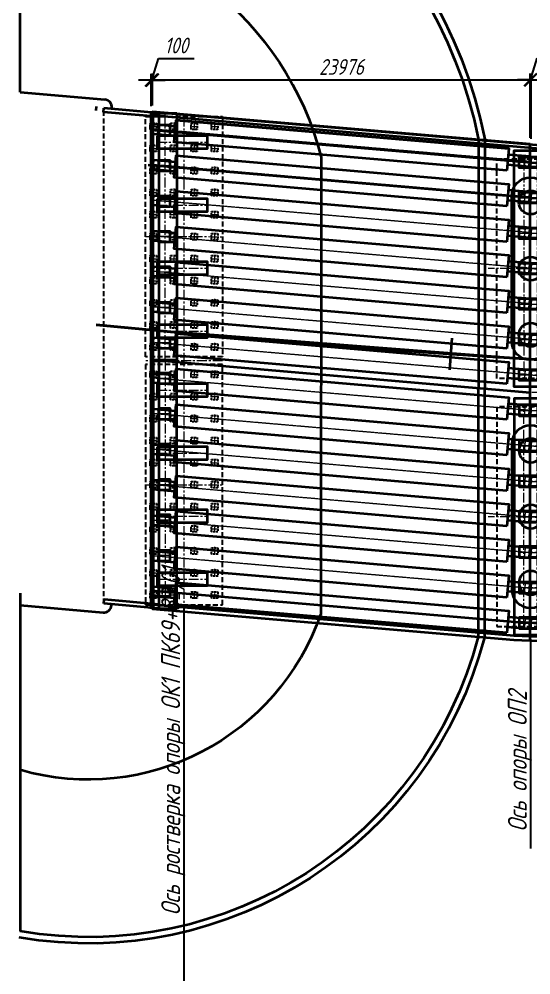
# Model space of a CAD drawing. Header units: millimetres. Extents: x 263685 to 14136308, y -2404013 to 2433772.
# Drawn here: x 6359736 to 6392230, y -387039 to -326356 of the extents above; entities that cross this region are included whole.
import ezdxf
from ezdxf import colors
from ezdxf.entities.mleader import LeaderData, LeaderLine
from ezdxf.math import Vec2, Vec3

# ---------------------------------------------------------------- set-up
doc = ezdxf.new("R2010")
doc.units = ezdxf.units.MM
doc.linetypes.add('невидимая', pattern=[9.525, 6.35, -3.175])
doc.linetypes.add('осевая', pattern=[2, 1.25, -0.25, 0.25, -0.25])
for name, color, linetype, lineweight in [('1-Бетон', 106, 'Continuous', 35), ('ИС_Выноски', 3, 'Continuous', 18), ('ИС_Ось', 3, 'осевая', 18)]:
    doc.layers.add(name, color=color, linetype=linetype, lineweight=lineweight)
for name, color, linetype in [('EI_DIMS_DETAIL', 7, 'Continuous'), ('ИС_Невидимая', 4, 'невидимая'), ('Основное направление 30.05.Ось трассы', 7, 'Continuous')]:
    doc.layers.add(name, color=color, linetype=linetype)
doc.styles.add('0', font='isocpeur.ttf', dxfattribs={"width": 0.8, "oblique": 15})
doc.styles.add('ISOCPEUR', font='isocpeur.ttf', dxfattribs={"width": 0.8, "oblique": 15, "height": 2.5})
doc.dimstyles.new('М400нов', dxfattribs={"dimscale": 400, "dimtxt": 2.5, "dimasz": 2, "dimexe": 1, "dimexo": 1, "dimgap": 0.8, "dimtad": 1, "dimdec": 0, "dimzin": 0, "dimdsep": 46, "dimtxsty": '0', "dimblk": 'OBLIQUE', "dimcen": 0.09, "dimdle": 1, "dimclrd": 256, "dimclre": 256, "dimclrt": 256, "dimadec": 4, "dimazin": 0, "dimtfac": 1, "dimtdec": 0, "dimtmove": 1, "dimatfit": 2, "dimfxl": 1, "dimtolj": 1, "dimtzin": 0, "dimlwd": -1, "dimarcsym": 0})

# ---------------------------------------------------------------- blocks, each defined once
blk = doc.blocks.new('_None')
blk = doc.blocks.new('б33 план')
at = {"layer": '1-Бетон'}
blk.add_lwpolyline([(1400, 700), (31600, 700), (31600, -700), (1400, -700)], close=True, dxfattribs=at)
for points in [[(1400, 310), (0, 310), (0, -310), (1400, -310)], [(31600, 310), (33000, 310), (33000, -310), (31600, -310)]]:
    blk.add_lwpolyline(points, dxfattribs=at)
at = {"layer": 'ИС_Ось', "color": 3, "ltscale": 20}
for points in [[(0, 0), (33000, 0)], [(400, 310), (400, -310)], [(32600, 310), (32600, -310)]]:
    blk.add_lwpolyline(points, dxfattribs=at)
blk = doc.blocks.new('*U481')
at = {"rotation": 182.4098864728825}
blk.add_blockref('б33 план', (16485, 694), dxfattribs=at)
blk = doc.blocks.new('*U482')
at = {"layer": '1-Бетон', "color": 0, "linetype": 'ByBlock', "lineweight": -2, "transparency": 16777216}
for p in [(0, 0), (0, -2252), (0, -4504), (0, -6756), (0, -9008), (0, -11260), (0, -13512), (0, -15764), (0, -18016), (0, -20268), (0, -22520), (0, -24772), (0, -27024), (0, -29276)]:
    blk.add_blockref('*U481', p, dxfattribs=at)
blk = doc.blocks.new('*U381')
at = {"layer": 'ИС_Ось', "ltscale": 500}
blk.add_lwpolyline([(0, 500), (0, -1000)], dxfattribs=at)
blk = doc.blocks.new('*U382')
at = {"color": 0, "linetype": 'ByBlock', "lineweight": -2, "transparency": 16777216}
for p in [(0, 0), (4200, 0), (8400, 0)]:
    blk.add_blockref('*U381', p, dxfattribs=at)
blk = doc.blocks.new('*U378')
at = {"layer": '1-Бетон'}
blk.add_circle((0, 0), 750, dxfattribs=at)
blk = doc.blocks.new('*U379')
at = {"layer": '1-Бетон', "color": 0, "linetype": 'ByBlock', "lineweight": -2, "transparency": 16777216}
for p in [(0, 0), (4200, 0), (8400, 0)]:
    blk.add_blockref('*U378', p, dxfattribs=at)
blk = doc.blocks.new('*U380')
at = {"layer": '1-Бетон', "color": 5}
blk.add_lwpolyline([(350, 725), (350, -725), (-350, -725), (-350, 725), (350, 725)], dxfattribs=at)
blk = doc.blocks.new('*U388')
at = {"color": 0, "linetype": 'ByBlock', "lineweight": -2, "transparency": 16777216}
for p in [(0, 0), (2250, 0), (4500, 0), (6750, 0), (9000, 0), (11250, 0), (13500, 0)]:
    blk.add_blockref('*U380', p, dxfattribs=at)
blk = doc.blocks.new('*U389')
at = {"layer": 'ИС_Ось', "ltscale": 500}
blk.add_line((0, -725), (0, 725), dxfattribs=at)
blk = doc.blocks.new('*U390')
at = {"layer": '1-Бетон', "color": 0, "linetype": 'ByBlock', "lineweight": -2, "transparency": 16777216}
for p in [(0, 0), (2250, 0), (4500, 0), (6750, 0), (9000, 0), (11250, 0), (13500, 0)]:
    blk.add_blockref('*U389', p, dxfattribs=at)
blk = doc.blocks.new('*U391')
at = {"layer": 'ИС_Ось', "ltscale": 500}
blk.add_lwpolyline([(0, 500), (0, -1000)], dxfattribs=at)
blk = doc.blocks.new('*U392')
at = {"color": 0, "linetype": 'ByBlock', "lineweight": -2, "transparency": 16777216}
for p in [(0, 0), (4200, 0), (8400, 0)]:
    blk.add_blockref('*U391', p, dxfattribs=at)
blk = doc.blocks.new('*U385')
at = {"layer": '1-Бетон'}
blk.add_circle((0, 0), 750, dxfattribs=at)
blk = doc.blocks.new('*U386')
at = {"layer": '1-Бетон', "color": 0, "linetype": 'ByBlock', "lineweight": -2, "transparency": 16777216}
for p in [(0, 0), (4200, 0), (8400, 0)]:
    blk.add_blockref('*U385', p, dxfattribs=at)
blk = doc.blocks.new('*U387')
at = {"layer": '1-Бетон', "color": 5}
blk.add_lwpolyline([(350, 725), (350, -725), (-350, -725), (-350, 725), (350, 725)], dxfattribs=at)
blk = doc.blocks.new('*U377')
at = {"color": 0, "linetype": 'ByBlock', "lineweight": -2, "transparency": 16777216}
for p in [(0, 0), (2250, 0), (4500, 0), (6750, 0), (9000, 0), (11250, 0), (13500, 0)]:
    blk.add_blockref('*U387', p, dxfattribs=at)
blk = doc.blocks.new('*U383')
at = {"layer": 'ИС_Ось', "ltscale": 500}
blk.add_line((0, -725), (0, 725), dxfattribs=at)
blk = doc.blocks.new('*U384')
at = {"layer": '1-Бетон', "color": 0, "linetype": 'ByBlock', "lineweight": -2, "transparency": 16777216}
for p in [(0, 0), (2250, 0), (4500, 0), (6750, 0), (9000, 0), (11250, 0), (13500, 0)]:
    blk.add_blockref('*U383', p, dxfattribs=at)
blk = doc.blocks.new('*U376')
at = {"layer": '1-Бетон', "color": 3}
for points in [[(-15375, 1050), (-375, 1050), (-375, -1050), (-15375, -1050)], [(15375, 1050), (375, 1050), (375, -1050), (15375, -1050)]]:
    blk.add_lwpolyline(points, close=True, dxfattribs=at)
at = {"layer": '1-Бетон', "elevation": -5778}
for points in [[(-12474, 1200), (-3274, 1200, -0.995848), (-3274, -1200), (-12474, -1200, -0.995848)], [(12474, 1200), (3274, 1200, 0.995848), (3274, -1200), (12474, -1200, 0.995848)]]:
    blk.add_lwpolyline(points, format="xyb", close=True, dxfattribs=at)
at = {"layer": 'ИС_Невидимая', "ltscale": 50}
for points in [[(-14849, 2150), (-899, 2150), (-899, -2150), (-14849, -2150), (-14849, 2150)], [(14849, 2150), (899, 2150), (899, -2150), (14849, -2150), (14849, 2150)]]:
    blk.add_lwpolyline(points, dxfattribs=at)
at = {"layer": 'ИС_Ось', "color": 1, "ltscale": 500}
blk.add_line((0, 700), (0, -700), dxfattribs=at)
for points in [[(-7875, 2700), (-7875, -2700)], [(7875, 2700), (7875, -2700)], [(-15649, 0), (-99, 0)], [(15649, 0), (99, 0)]]:
    blk.add_lwpolyline(points, dxfattribs=at)
at = {"layer": 'ИС_Ось', "ltscale": 500, "elevation": 5778}
for points in [[(-14975, 425), (-775, 425)], [(14975, 425), (775, 425)]]:
    blk.add_lwpolyline(points, dxfattribs=at)
at = {"layer": 'ИС_Ось', "ltscale": 500}
for points in [[(-14975, -425), (-775, -425)], [(14975, -425), (775, -425)]]:
    blk.add_lwpolyline(points, dxfattribs=at)
for name, p in [('*U388', (-14625, 0)), ('*U382', (-12075, 250))]:
    blk.add_blockref(name, p)
at = {"xscale": -1}
for name, p in [('*U377', (14625, 0)), ('*U392', (12075, 250))]:
    blk.add_blockref(name, p, dxfattribs=at)
at = {"layer": '1-Бетон'}
for name, p in [('*U390', (-14625, 0)), ('*U379', (-12075, 0))]:
    blk.add_blockref(name, p, dxfattribs=at)
at = {"layer": '1-Бетон', "xscale": -1}
for name, p in [('*U384', (14625, 0)), ('*U386', (12075, 0))]:
    blk.add_blockref(name, p, dxfattribs=at)
blk = doc.blocks.new('Б24 план')
at = {"layer": '1-Бетон'}
blk.add_lwpolyline([(1400, -700), (22600, -700), (22600, 700), (1400, 700)], close=True, dxfattribs=at)
for points in [[(1400, -310), (0, -310), (0, 310), (1400, 310)], [(22600, -310), (24000, -310), (24000, 310), (22600, 310)]]:
    blk.add_lwpolyline(points, dxfattribs=at)
at = {"layer": 'ИС_Ось', "color": 3, "ltscale": 20}
for points in [[(300, -310), (300, 310)], [(23700, -310), (23700, 310)], [(0, 0), (24000, 0)]]:
    blk.add_lwpolyline(points, dxfattribs=at)
blk = doc.blocks.new('*U483')
at = {"rotation": 4.910079921255813}
blk.add_blockref('Б24 план', (-11956, -1027), dxfattribs=at)
blk = doc.blocks.new('*U484')
at = {"layer": '1-Бетон', "color": 0, "linetype": 'ByBlock', "lineweight": -2, "transparency": 16777216}
for p in [(0, 0), (0, -2258), (0, -4516), (0, -6774), (0, -9032), (0, -11290), (0, -13548), (0, -15806), (0, -18064), (0, -20322), (0, -22580), (0, -24838), (0, -27096), (0, -29354)]:
    blk.add_blockref('*U483', p, dxfattribs=at)
blk = doc.blocks.new('*U186')
at = {"layer": '1-Бетон', "color": 5}
blk.add_lwpolyline([(-350, -350), (350, -350), (350, 350), (-350, 350), (-350, -350)], dxfattribs=at)
at = {"layer": 'ИС_Ось', "ltscale": 500}
blk.add_line((350, 0), (-350, 0), dxfattribs=at)
blk = doc.blocks.new('*U187')
at = {"color": 0, "linetype": 'ByBlock', "lineweight": -2, "transparency": 16777216}
for p in [(0, 0), (0, -2250), (0, -4500), (0, -6750), (0, -9000), (0, -11250), (0, -13500), (0, -15750), (0, -18000), (0, -20250), (0, -22500), (0, -24750), (0, -27000), (0, -29250)]:
    blk.add_blockref('*U186', p, dxfattribs=at)
blk = doc.blocks.new('оп план2')
at = {"layer": '1-Бетон', "color": 3}
for p, q in [((139, -26), (139, -15724)), ((1639, -15726), (1639, -26)), ((139, -15726), (1639, -15726))]:
    blk.add_line(p, q, dxfattribs=at)
at = {"layer": '1-Бетон'}
for points in [[(489, 15724), (-2996, 15419)], [(-2996, 15419), (-2974, 15170)], [(489, 15473), (-2974, 15170)], [(-11, -15519), (-9, 15429)], [(489, -15726), (491, 15724)], [(489, -15475), (-3019, -15782)], [(489, -15726), (-2998, -16031)], [(-3019, -15782), (-2998, -16031)]]:
    blk.add_lwpolyline(points, dxfattribs=at)
at = {"layer": '1-Бетон', "color": 3}
blk.add_lwpolyline([(139, 24), (139, 15724), (1639, 15724), (1639, 24)], close=True, dxfattribs=at)
at = {"layer": '1-Бетон'}
for points in [[(389, 13474), (389, 14274), (3588, 14274), (3588, 13474)], [(389, 9474), (389, 10274), (3588, 10274), (3588, 9474)], [(389, 1474), (389, 2274), (3588, 2274), (3588, 1474)], [(389, -2276), (389, -1476), (3588, -1476), (3588, -2276)], [(389, -6276), (389, -5476), (3588, -5476), (3588, -6276)], [(389, -14276), (389, -13476), (3588, -13476), (3588, -14276)]]:
    blk.add_lwpolyline(points, close=True, dxfattribs=at)
at = {"layer": '1-Бетон', "elevation": 0}
for points in [[(389, 5474), (389, 6274), (3588, 6274), (3588, 5474)], [(389, -10276), (389, -9476), (3588, -9476), (3588, -10276)]]:
    blk.add_lwpolyline(points, close=True, dxfattribs=at)
at = {"layer": '1-Бетон', "color": 3}
blk.add_lwpolyline([(1639, -26), (139, -26)], dxfattribs=at)
at = {"layer": 'ИС_Невидимая', "ltscale": 50}
for points in [[(-2996, 15419), (-2998, -16031)], [(-362, 249), (-362, 15500), (4538, 15499), (4538, 249), (-362, 249)], [(-362, -251), (-361, -15501), (4539, -15500), (4538, -251), (-362, -251)]]:
    blk.add_lwpolyline(points, dxfattribs=at)
at = {"layer": 'ИС_Невидимая', "ltscale": 20, "elevation": 0}
for points in [[(-62, 14674), (338, 14674), (338, 15074), (-62, 15074), (-62, 14674)], [(1238, 14674), (1638, 14674), (1638, 15074), (1238, 15074), (1238, 14674)], [(2538, 14674), (2938, 14674), (2938, 15074), (2538, 15074), (2538, 14674)], [(3838, 14674), (4238, 14674), (4238, 15074), (3838, 15074), (3838, 14674)], [(-62, 13274), (338, 13274), (338, 13674), (-62, 13674), (-62, 13274)], [(1238, 13274), (1638, 13274), (1638, 13674), (1238, 13674), (1238, 13274)], [(2538, 13274), (2938, 13274), (2938, 13674), (2538, 13674), (2538, 13274)], [(3838, 13274), (4238, 13274), (4238, 13674), (3838, 13674), (3838, 13274)], [(-62, 11874), (338, 11874), (338, 12274), (-62, 12274), (-62, 11874)], [(-62, 11874), (338, 11874), (338, 12274), (-62, 12274), (-62, 11874)], [(1238, 11874), (1638, 11874), (1638, 12274), (1238, 12274), (1238, 11874)], [(1238, 11874), (1638, 11874), (1638, 12274), (1238, 12274), (1238, 11874)], [(2538, 11874), (2938, 11874), (2938, 12274), (2538, 12274), (2538, 11874)], [(2538, 11874), (2938, 11874), (2938, 12274), (2538, 12274), (2538, 11874)], [(3838, 11874), (4238, 11874), (4238, 12274), (3838, 12274), (3838, 11874)], [(3838, 11874), (4238, 11874), (4238, 12274), (3838, 12274), (3838, 11874)], [(-62, 10474), (338, 10474), (338, 10874), (-62, 10874), (-62, 10474)], [(-62, 10474), (338, 10474), (338, 10874), (-62, 10874), (-62, 10474)], [(1238, 10474), (1638, 10474), (1638, 10874), (1238, 10874), (1238, 10474)], [(1238, 10474), (1638, 10474), (1638, 10874), (1238, 10874), (1238, 10474)], [(2538, 10474), (2938, 10474), (2938, 10874), (2538, 10874), (2538, 10474)], [(2538, 10474), (2938, 10474), (2938, 10874), (2538, 10874), (2538, 10474)], [(3838, 10474), (4238, 10474), (4238, 10874), (3838, 10874), (3838, 10474)], [(3838, 10474), (4238, 10474), (4238, 10874), (3838, 10874), (3838, 10474)], [(-62, 9074), (338, 9074), (338, 9474), (-62, 9474), (-62, 9074)], [(1238, 9074), (1638, 9074), (1638, 9474), (1238, 9474), (1238, 9074)], [(2538, 9074), (2938, 9074), (2938, 9474), (2538, 9474), (2538, 9074)], [(3838, 9074), (4238, 9074), (4238, 9474), (3838, 9474), (3838, 9074)], [(-62, 7674), (338, 7674), (338, 8074), (-62, 8074), (-62, 7674)], [(1238, 7674), (1638, 7674), (1638, 8074), (1238, 8074), (1238, 7674)], [(2538, 7674), (2938, 7674), (2938, 8074), (2538, 8074), (2538, 7674)], [(3838, 7674), (4238, 7674), (4238, 8074), (3838, 8074), (3838, 7674)], [(-62, 6274), (338, 6274), (338, 6674), (-62, 6674), (-62, 6274)], [(1238, 6274), (1638, 6274), (1638, 6674), (1238, 6674), (1238, 6274)], [(2538, 6274), (2938, 6274), (2938, 6674), (2538, 6674), (2538, 6274)], [(3838, 6274), (4238, 6274), (4238, 6674), (3838, 6674), (3838, 6274)], [(-62, 4874), (338, 4874), (338, 5274), (-62, 5274), (-62, 4874)], [(1238, 4874), (1638, 4874), (1638, 5274), (1238, 5274), (1238, 4874)], [(2538, 4874), (2938, 4874), (2938, 5274), (2538, 5274), (2538, 4874)], [(3838, 4874), (4238, 4874), (4238, 5274), (3838, 5274), (3838, 4874)], [(-62, 3474), (338, 3474), (338, 3874), (-62, 3874), (-62, 3474)], [(1238, 3474), (1638, 3474), (1638, 3874), (1238, 3874), (1238, 3474)], [(2538, 3474), (2938, 3474), (2938, 3874), (2538, 3874), (2538, 3474)], [(3838, 3474), (4238, 3474), (4238, 3874), (3838, 3874), (3838, 3474)], [(-62, 2074), (338, 2074), (338, 2474), (-62, 2474), (-62, 2074)], [(1238, 2074), (1638, 2074), (1638, 2474), (1238, 2474), (1238, 2074)], [(2538, 2074), (2938, 2074), (2938, 2474), (2538, 2474), (2538, 2074)], [(3838, 2074), (4238, 2074), (4238, 2474), (3838, 2474), (3838, 2074)], [(-62, 674), (338, 674), (338, 1074), (-62, 1074), (-62, 674)], [(1238, 674), (1638, 674), (1638, 1074), (1238, 1074), (1238, 674)], [(2538, 674), (2938, 674), (2938, 1074), (2538, 1074), (2538, 674)], [(3838, 674), (4238, 674), (4238, 1074), (3838, 1074), (3838, 674)], [(-62, -1075), (338, -1075), (338, -675), (-62, -675), (-62, -1075)], [(1238, -1075), (1638, -1075), (1638, -675), (1238, -675), (1238, -1075)], [(2538, -1075), (2938, -1075), (2938, -675), (2538, -675), (2538, -1075)], [(3838, -1075), (4238, -1075), (4238, -675), (3838, -675), (3838, -1075)], [(-62, -2475), (338, -2475), (338, -2075), (-62, -2075), (-62, -2475)], [(1238, -2475), (1638, -2475), (1638, -2075), (1238, -2075), (1238, -2475)], [(2538, -2475), (2938, -2475), (2938, -2075), (2538, -2075), (2538, -2475)], [(3838, -2475), (4238, -2475), (4238, -2075), (3838, -2075), (3838, -2475)], [(-62, -3875), (338, -3875), (338, -3475), (-62, -3475), (-62, -3875)], [(-62, -3875), (338, -3875), (338, -3475), (-62, -3475), (-62, -3875)], [(1238, -3875), (1638, -3875), (1638, -3475), (1238, -3475), (1238, -3875)], [(1238, -3875), (1638, -3875), (1638, -3475), (1238, -3475), (1238, -3875)], [(2538, -3875), (2938, -3875), (2938, -3475), (2538, -3475), (2538, -3875)], [(2538, -3875), (2938, -3875), (2938, -3475), (2538, -3475), (2538, -3875)], [(3838, -3875), (4238, -3875), (4238, -3475), (3838, -3475), (3838, -3875)], [(3838, -3875), (4238, -3875), (4238, -3475), (3838, -3475), (3838, -3875)], [(-62, -5275), (338, -5275), (338, -4875), (-62, -4875), (-62, -5275)], [(-62, -5275), (338, -5275), (338, -4875), (-62, -4875), (-62, -5275)], [(1238, -5275), (1638, -5275), (1638, -4875), (1238, -4875), (1238, -5275)], [(1238, -5275), (1638, -5275), (1638, -4875), (1238, -4875), (1238, -5275)], [(2538, -5275), (2938, -5275), (2938, -4875), (2538, -4875), (2538, -5275)], [(2538, -5275), (2938, -5275), (2938, -4875), (2538, -4875), (2538, -5275)], [(3838, -5275), (4238, -5275), (4238, -4875), (3838, -4875), (3838, -5275)], [(3838, -5275), (4238, -5275), (4238, -4875), (3838, -4875), (3838, -5275)], [(-62, -6675), (338, -6675), (338, -6275), (-62, -6275), (-62, -6675)], [(1238, -6675), (1638, -6675), (1638, -6275), (1238, -6275), (1238, -6675)], [(2538, -6675), (2938, -6675), (2938, -6275), (2538, -6275), (2538, -6675)], [(3838, -6675), (4238, -6675), (4238, -6275), (3838, -6275), (3838, -6675)], [(-62, -8075), (338, -8075), (338, -7675), (-62, -7675), (-62, -8075)], [(1238, -8075), (1638, -8075), (1638, -7675), (1238, -7675), (1238, -8075)], [(2538, -8075), (2938, -8075), (2938, -7675), (2538, -7675), (2538, -8075)], [(3838, -8075), (4238, -8075), (4238, -7675), (3838, -7675), (3838, -8075)], [(-62, -9475), (338, -9475), (338, -9075), (-62, -9075), (-62, -9475)], [(1238, -9475), (1638, -9475), (1638, -9075), (1238, -9075), (1238, -9475)], [(2538, -9475), (2938, -9475), (2938, -9075), (2538, -9075), (2538, -9475)], [(3838, -9475), (4238, -9475), (4238, -9075), (3838, -9075), (3838, -9475)], [(-62, -10875), (338, -10875), (338, -10475), (-62, -10475), (-62, -10875)], [(1238, -10875), (1638, -10875), (1638, -10475), (1238, -10475), (1238, -10875)], [(2538, -10875), (2938, -10875), (2938, -10475), (2538, -10475), (2538, -10875)], [(3838, -10875), (4238, -10875), (4238, -10475), (3838, -10475), (3838, -10875)], [(-62, -12275), (338, -12275), (338, -11875), (-62, -11875), (-62, -12275)], [(1238, -12275), (1638, -12275), (1638, -11875), (1238, -11875), (1238, -12275)], [(2538, -12275), (2938, -12275), (2938, -11875), (2538, -11875), (2538, -12275)], [(3838, -12275), (4238, -12275), (4238, -11875), (3838, -11875), (3838, -12275)], [(-62, -13675), (338, -13675), (338, -13275), (-62, -13275), (-62, -13675)], [(1238, -13675), (1638, -13675), (1638, -13275), (1238, -13275), (1238, -13675)], [(2538, -13675), (2938, -13675), (2938, -13275), (2538, -13275), (2538, -13675)], [(3838, -13675), (4238, -13675), (4238, -13275), (3838, -13275), (3838, -13675)], [(-62, -15075), (338, -15075), (338, -14675), (-62, -14675), (-62, -15075)], [(1238, -15075), (1638, -15075), (1638, -14675), (1238, -14675), (1238, -15075)], [(2538, -15075), (2938, -15075), (2938, -14675), (2538, -14675), (2538, -15075)], [(3838, -15075), (4238, -15075), (4238, -14675), (3838, -14675), (3838, -15075)]]:
    blk.add_lwpolyline(points, dxfattribs=at)
at = {"layer": 'ИС_Ось', "color": 1, "ltscale": 500}
blk.add_line((4538, 0), (-362, 0), dxfattribs=at)
for points in [[(889, 0), (889, 15724)], [(2089, -15501), (2088, 15500)], [(-362, 7875), (4538, 7874)], [(889, 0), (889, -15726)], [(-362, -7876), (4539, -7875)]]:
    blk.add_lwpolyline(points, dxfattribs=at)
at = {"layer": 'ИС_Ось', "ltscale": 50, "elevation": 0}
for points in [[(-112, 14874), (388, 14874)], [(138, 14624), (138, 15124)], [(1188, 14874), (1688, 14874)], [(1438, 14624), (1438, 15124)], [(2488, 14874), (2988, 14874)], [(2738, 14624), (2738, 15124)], [(3788, 14874), (4288, 14874)], [(4038, 14624), (4038, 15124)], [(-112, 13474), (388, 13474)], [(138, 13224), (138, 13724)], [(1188, 13474), (1688, 13474)], [(1438, 13224), (1438, 13724)], [(2488, 13474), (2988, 13474)], [(2738, 13224), (2738, 13724)], [(3788, 13474), (4288, 13474)], [(4038, 13224), (4038, 13724)], [(138, 11824), (138, 12324)], [(138, 11824), (138, 12324)], [(1438, 11824), (1438, 12324)], [(1438, 11824), (1438, 12324)], [(2738, 11824), (2738, 12324)], [(2738, 11824), (2738, 12324)], [(4038, 11824), (4038, 12324)], [(4038, 11824), (4038, 12324)], [(-112, 12074), (388, 12074)], [(-112, 12074), (388, 12074)], [(1188, 12074), (1688, 12074)], [(1188, 12074), (1688, 12074)], [(2488, 12074), (2988, 12074)], [(2488, 12074), (2988, 12074)], [(3788, 12074), (4288, 12074)], [(3788, 12074), (4288, 12074)], [(138, 10424), (138, 10924)], [(138, 10424), (138, 10924)], [(1438, 10424), (1438, 10924)], [(1438, 10424), (1438, 10924)], [(2738, 10424), (2738, 10924)], [(2738, 10424), (2738, 10924)], [(4038, 10424), (4038, 10924)], [(4038, 10424), (4038, 10924)], [(-112, 10674), (388, 10674)], [(-112, 10674), (388, 10674)], [(1188, 10674), (1688, 10674)], [(1188, 10674), (1688, 10674)], [(2488, 10674), (2988, 10674)], [(2488, 10674), (2988, 10674)], [(3788, 10674), (4288, 10674)], [(3788, 10674), (4288, 10674)], [(-112, 9274), (388, 9274)], [(138, 9024), (138, 9524)], [(1188, 9274), (1688, 9274)], [(1438, 9024), (1438, 9524)], [(2488, 9274), (2988, 9274)], [(2738, 9024), (2738, 9524)], [(3788, 9274), (4288, 9274)], [(4038, 9024), (4038, 9524)], [(138, 7624), (138, 8124)], [(1438, 7624), (1438, 8124)], [(2738, 7624), (2738, 8124)], [(4038, 7624), (4038, 8124)], [(-112, 7874), (388, 7874)], [(1188, 7874), (1688, 7874)], [(2488, 7874), (2988, 7874)], [(3788, 7874), (4288, 7874)], [(138, 6224), (138, 6724)], [(1438, 6224), (1438, 6724)], [(2738, 6224), (2738, 6724)], [(4038, 6224), (4038, 6724)], [(-112, 6474), (388, 6474)], [(1188, 6474), (1688, 6474)], [(2488, 6474), (2988, 6474)], [(3788, 6474), (4288, 6474)], [(-112, 5074), (388, 5074)], [(138, 4824), (138, 5324)], [(1188, 5074), (1688, 5074)], [(1438, 4824), (1438, 5324)], [(2488, 5074), (2988, 5074)], [(2738, 4824), (2738, 5324)], [(3788, 5074), (4288, 5074)], [(4038, 4824), (4038, 5324)], [(-112, 3674), (388, 3674)], [(138, 3424), (138, 3924)], [(1188, 3674), (1688, 3674)], [(1438, 3424), (1438, 3924)], [(2488, 3674), (2988, 3674)], [(2738, 3424), (2738, 3924)], [(3788, 3674), (4288, 3674)], [(4038, 3424), (4038, 3924)], [(138, 2024), (138, 2524)], [(1438, 2024), (1438, 2524)], [(2738, 2024), (2738, 2524)], [(4038, 2024), (4038, 2524)], [(-112, 2274), (388, 2274)], [(1188, 2274), (1688, 2274)], [(2488, 2274), (2988, 2274)], [(3788, 2274), (4288, 2274)], [(-112, 874), (388, 874)], [(138, 624), (138, 1124)], [(1188, 874), (1688, 874)], [(1438, 624), (1438, 1124)], [(2488, 874), (2988, 874)], [(2738, 624), (2738, 1124)], [(3788, 874), (4288, 874)], [(4038, 624), (4038, 1124)], [(-112, -875), (388, -875)], [(138, -1125), (138, -625)], [(1188, -875), (1688, -875)], [(1438, -1125), (1438, -625)], [(2488, -875), (2988, -875)], [(2738, -1125), (2738, -625)], [(3788, -875), (4288, -875)], [(4038, -1125), (4038, -625)], [(-112, -2275), (388, -2275)], [(138, -2525), (138, -2025)], [(1188, -2275), (1688, -2275)], [(1438, -2525), (1438, -2025)], [(2488, -2275), (2988, -2275)], [(2738, -2525), (2738, -2025)], [(3788, -2275), (4288, -2275)], [(4038, -2525), (4038, -2025)], [(138, -3925), (138, -3425)], [(138, -3925), (138, -3425)], [(1438, -3925), (1438, -3425)], [(1438, -3925), (1438, -3425)], [(2738, -3925), (2738, -3425)], [(2738, -3925), (2738, -3425)], [(4038, -3925), (4038, -3425)], [(4038, -3925), (4038, -3425)], [(-112, -3675), (388, -3675)], [(-112, -3675), (388, -3675)], [(1188, -3675), (1688, -3675)], [(1188, -3675), (1688, -3675)], [(2488, -3675), (2988, -3675)], [(2488, -3675), (2988, -3675)], [(3788, -3675), (4288, -3675)], [(3788, -3675), (4288, -3675)], [(138, -5325), (138, -4825)], [(138, -5325), (138, -4825)], [(1438, -5325), (1438, -4825)], [(1438, -5325), (1438, -4825)], [(2738, -5325), (2738, -4825)], [(2738, -5325), (2738, -4825)], [(4038, -5325), (4038, -4825)], [(4038, -5325), (4038, -4825)], [(-112, -5075), (388, -5075)], [(-112, -5075), (388, -5075)], [(1188, -5075), (1688, -5075)], [(1188, -5075), (1688, -5075)], [(2488, -5075), (2988, -5075)], [(2488, -5075), (2988, -5075)], [(3788, -5075), (4288, -5075)], [(3788, -5075), (4288, -5075)], [(-112, -6475), (388, -6475)], [(138, -6725), (138, -6225)], [(1188, -6475), (1688, -6475)], [(1438, -6725), (1438, -6225)], [(2488, -6475), (2988, -6475)], [(2738, -6725), (2738, -6225)], [(3788, -6475), (4288, -6475)], [(4038, -6725), (4038, -6225)], [(-112, -7875), (388, -7875)], [(138, -8125), (138, -7625)], [(1188, -7875), (1688, -7875)], [(1438, -8125), (1438, -7625)], [(2488, -7875), (2988, -7875)], [(2738, -8125), (2738, -7625)], [(3788, -7875), (4288, -7875)], [(4038, -8125), (4038, -7625)], [(138, -9525), (138, -9025)], [(1438, -9525), (1438, -9025)], [(2738, -9525), (2738, -9025)], [(4038, -9525), (4038, -9025)], [(-112, -9275), (388, -9275)], [(1188, -9275), (1688, -9275)], [(2488, -9275), (2988, -9275)], [(3788, -9275), (4288, -9275)], [(-112, -10675), (388, -10675)], [(138, -10925), (138, -10425)], [(1188, -10675), (1688, -10675)], [(1438, -10925), (1438, -10425)], [(2488, -10675), (2988, -10675)], [(2738, -10925), (2738, -10425)], [(3788, -10675), (4288, -10675)], [(4038, -10925), (4038, -10425)], [(-112, -12075), (388, -12075)], [(138, -12325), (138, -11825)], [(1188, -12075), (1688, -12075)], [(1438, -12325), (1438, -11825)], [(2488, -12075), (2988, -12075)], [(2738, -12325), (2738, -11825)], [(3788, -12075), (4288, -12075)], [(4038, -12325), (4038, -11825)], [(138, -13725), (138, -13225)], [(1438, -13725), (1438, -13225)], [(2738, -13725), (2738, -13225)], [(4038, -13725), (4038, -13225)], [(-112, -13475), (388, -13475)], [(1188, -13475), (1688, -13475)], [(2488, -13475), (2988, -13475)], [(3788, -13475), (4288, -13475)], [(-112, -14875), (388, -14875)], [(138, -15125), (138, -14625)], [(1188, -14875), (1688, -14875)], [(1438, -15125), (1438, -14625)], [(2488, -14875), (2988, -14875)], [(2738, -15125), (2738, -14625)], [(3788, -14875), (4288, -14875)], [(4038, -15125), (4038, -14625)]]:
    blk.add_lwpolyline(points, dxfattribs=at)
at = {"layer": 'ИС_Ось', "color": 3, "ltscale": 500}
for points in [[(389, 13874), (3588, 13874)], [(389, 9874), (3588, 9874)], [(389, 1874), (3588, 1874)], [(389, -1876), (3588, -1876)], [(389, -5876), (3588, -5876)], [(389, -13876), (3588, -13876)]]:
    blk.add_lwpolyline(points, dxfattribs=at)
at = {"layer": 'ИС_Ось', "color": 3, "ltscale": 500, "elevation": 0}
for points in [[(389, 5874), (3588, 5874)], [(389, -9876), (3588, -9876)]]:
    blk.add_lwpolyline(points, dxfattribs=at)
blk.add_blockref('*U187', (839, 14624))
blk = doc.blocks.new('_OBLIQUE')
at = {"color": 0, "linetype": 'ByBlock', "lineweight": -2}
blk.add_line((0.5, 0.5), (-0.5, -0.5), dxfattribs=at)
blk = doc.blocks.new('*D823')
at = {"layer": 'Defpoints', "color": 0, "transparency": 16777216}
for p in [(6368213, -330230), (6368113, -332275), (6368213, -332235)]:
    blk.add_point(p, dxfattribs=at)
at = {"layer": 'EI_DIMS_DETAIL', "transparency": 16777216}
for p, q in [((6368163, -330230), (6368577, -328850)), ((6368577, -328850), (6370845, -328850)), ((6368113, -330230), (6367313, -330230)), ((6368113, -330230), (6368213, -330230)), ((6368113, -330230), (6368213, -330230)), ((6368213, -330230), (6369013, -330230))]:
    blk.add_line(p, q, dxfattribs=at)
at = {"layer": 'EI_DIMS_DETAIL', "lineweight": -2, "transparency": 16777216}
for p, q in [((6368113, -331875), (6368113, -329830)), ((6368213, -331835), (6368213, -329830))]:
    blk.add_line(p, q, dxfattribs=at)
at = {"layer": 'EI_DIMS_DETAIL', "transparency": 16777216, "xscale": 800, "yscale": 800, "zscale": 800}
blk.add_blockref('_OBLIQUE', (6368113, -330230), dxfattribs=at)
at = {"layer": 'EI_DIMS_DETAIL', "transparency": 16777216, "xscale": 800, "yscale": 800, "zscale": 800, "rotation": 180}
blk.add_blockref('_OBLIQUE', (6368213, -330230), dxfattribs=at)
at = {"layer": 'EI_DIMS_DETAIL', "transparency": 16777216, "insert": (6369711, -328030), "char_height": 1000, "attachment_point": 5, "style": '0'}
blk.add_mtext('\\A1;100', dxfattribs=at)
blk = doc.blocks.new('*D824')
at = {"layer": 'Defpoints', "color": 0, "transparency": 16777216}
for p in [(6392189, -330214), (6368213, -332235), (6392189, -334294)]:
    blk.add_point(p, dxfattribs=at)
at = {"layer": 'EI_DIMS_DETAIL', "lineweight": -2, "transparency": 16777216}
for p, q in [((6368213, -331835), (6368213, -329814)), ((6392189, -333894), (6392189, -329814))]:
    blk.add_line(p, q, dxfattribs=at)
at = {"layer": 'EI_DIMS_DETAIL', "transparency": 16777216}
blk.add_line((6367813, -330214), (6392589, -330214), dxfattribs=at)
at = {"layer": 'EI_DIMS_DETAIL', "transparency": 16777216, "xscale": 800, "yscale": 800, "zscale": 800, "rotation": 180}
blk.add_blockref('_OBLIQUE', (6368213, -330214), dxfattribs=at)
at = {"layer": 'EI_DIMS_DETAIL', "transparency": 16777216, "xscale": 800, "yscale": 800, "zscale": 800}
blk.add_blockref('_OBLIQUE', (6392189, -330214), dxfattribs=at)
at = {"layer": 'EI_DIMS_DETAIL', "transparency": 16777216, "insert": (6380201, -329394), "char_height": 1000, "attachment_point": 5, "style": '0'}
blk.add_mtext('\\A1;23976', dxfattribs=at)
blk = doc.blocks.new('*D825')
at = {"layer": 'Defpoints', "color": 0, "transparency": 16777216}
for p in [(6392239, -330214), (6392189, -334294), (6392239, -334348)]:
    blk.add_point(p, dxfattribs=at)
at = {"layer": 'EI_DIMS_DETAIL', "transparency": 16777216}
for p, q in [((6392214, -330214), (6392628, -328834)), ((6392628, -328834), (6394496, -328834)), ((6392189, -330214), (6391389, -330214)), ((6392189, -330214), (6392239, -330214)), ((6392189, -330214), (6392239, -330214)), ((6392239, -330214), (6393039, -330214))]:
    blk.add_line(p, q, dxfattribs=at)
at = {"layer": 'EI_DIMS_DETAIL', "lineweight": -2, "transparency": 16777216}
for p, q in [((6392189, -333894), (6392189, -329814)), ((6392239, -333948), (6392239, -329814))]:
    blk.add_line(p, q, dxfattribs=at)
at = {"layer": 'EI_DIMS_DETAIL', "transparency": 16777216, "xscale": 800, "yscale": 800, "zscale": 800}
blk.add_blockref('_OBLIQUE', (6392189, -330214), dxfattribs=at)
at = {"layer": 'EI_DIMS_DETAIL', "transparency": 16777216, "xscale": 800, "yscale": 800, "zscale": 800, "rotation": 180}
blk.add_blockref('_OBLIQUE', (6392239, -330214), dxfattribs=at)
at = {"layer": 'EI_DIMS_DETAIL', "transparency": 16777216, "insert": (6393562, -328014), "char_height": 1000, "attachment_point": 5, "style": '0'}
blk.add_mtext('\\A1;50', dxfattribs=at)
blk = doc.blocks.new('*D826')
at = {"layer": 'Defpoints', "color": 0, "transparency": 16777216}
for p in [(6425210, -330214), (6392239, -334348), (6425210, -335723)]:
    blk.add_point(p, dxfattribs=at)
at = {"layer": 'EI_DIMS_DETAIL', "lineweight": -2, "transparency": 16777216}
for p, q in [((6392239, -333948), (6392239, -329814)), ((6425210, -335323), (6425210, -329814))]:
    blk.add_line(p, q, dxfattribs=at)
at = {"layer": 'EI_DIMS_DETAIL', "transparency": 16777216}
blk.add_line((6391839, -330214), (6425610, -330214), dxfattribs=at)
at = {"layer": 'EI_DIMS_DETAIL', "transparency": 16777216, "xscale": 800, "yscale": 800, "zscale": 800, "rotation": 180}
blk.add_blockref('_OBLIQUE', (6392239, -330214), dxfattribs=at)
at = {"layer": 'EI_DIMS_DETAIL', "transparency": 16777216, "xscale": 800, "yscale": 800, "zscale": 800}
blk.add_blockref('_OBLIQUE', (6425210, -330214), dxfattribs=at)
at = {"layer": 'EI_DIMS_DETAIL', "transparency": 16777216, "insert": (6408725, -329394), "char_height": 1000, "attachment_point": 5, "style": '0'}
blk.add_mtext('\\A1;32971', dxfattribs=at)

msp = doc.modelspace()

# ---------------------------------------------------------------- linework, layer by layer
at = {"layer": '1-Бетон', "color": 7}
for p, q in [((6359803.3903, -330989.1457), (6359803.3903, -310289.1457)), ((6359803.3903, -362809.3597), (6359803.3903, -384269.5325))]:
    msp.add_line(p, q, dxfattribs=at)
at = {"layer": '1-Бетон', "color": 6}
for points in [[(6359802.2468, -309889.1474, -0.3579030017), (6389309.4842, -333972.7541), (6389281.5971, -365624.1954, -0.3892101696), (6359735.7542, -384663.7727, -0.3892101696)], [(6359831.9774, -320289.1049, -0.3445444479), (6378908.4716, -335117.5291), (6378882.929, -364107.9802, -0.3997337672), (6359803.3903, -374025.544, -0.3678139541)]]:
    msp.add_lwpolyline(points, format="xyb", dxfattribs=at)
at = {"layer": '1-Бетон', "color": 7}
msp.add_lwpolyline([(6359803.3903, -310289.1457, -0.3575225856), (6388909.449, -334012.6197), (6388881.6427, -365572.3341, -0.3886354783), (6359803.3903, -384269.5325)], format="xyb", dxfattribs=at)
for points in [[(6359803.3903, -330989.1457), (6365173.437, -331458.9639)], [(6359803.3903, -363563.0593), (6365069.52, -364023.8262)]]:
    msp.add_lwpolyline(points, dxfattribs=at)
at = {"layer": '1-Бетон'}
for points in [[(6364626.7089, -331913.0413), (6364604.92, -332162.09)], [(6368113.3903, -363788.2203), (6368113.3903, -332218.0864)], [(6368213.3903, -332234.6737), (6393077.8724, -334370.7184), (6425529.0944, -335736.4369), (6457991.0687, -335736.4369), (6490442.2907, -334370.7184), (6515306.7727, -332234.6737)], [(6456860.5199, -335986.4369), (6425523.8361, -335986.4369), (6393061.9098, -334620.2679), (6368213.3903, -332485.5946)], [(6368213.3903, -348015.869), (6368113.3903, -348015.869)], [(6390707.9457, -349521.7538), (6385989.0354, -349116.3642)], [(6515306.7727, -363545.8561), (6492346.7193, -365518.2961), (6458649.877, -366936.4369), (6424870.2861, -366936.4369), (6391173.4438, -365518.2961), (6368213.3903, -363545.8561)], [(6368213.3903, -363796.7769), (6391157.4812, -365767.8456), (6424865.0278, -367186.4369), (6458655.1353, -367186.4369), (6492362.6819, -365767.8456), (6515306.7727, -363796.7769)], [(6390707.9457, -365327.7538), (6369585.7443, -363513.1991)]]:
    msp.add_lwpolyline(points, dxfattribs=at)
at = {"layer": '1-Бетон', "color": 4}
for points in [[(6392189.2561, -334294.3796), (6368213.3903, -332234.6737), (6368213.3903, -363796.7769), (6391157.4812, -365767.8456), (6392189.2561, -365811.2681), (6392189.2561, -334294.3796)], [(6390827.7747, -334578.8915), (6369705.5734, -332764.3367)], [(6391902.5222, -337685.8175), (6367926.6565, -335626.1117)], [(6392080.8487, -337694.4362), (6425196.952, -339088.151)], [(6368259.4079, -346102.1563), (6392188.2888, -347948.4126)], [(6392189.2561, -350075.5749), (6368213.3903, -348015.869)]]:
    msp.add_lwpolyline(points, dxfattribs=at)
at = {"layer": '1-Бетон', "color": 5}
for points in [[(6368115.3873, -333375.4719), (6393004.7636, -335513.6551), (6425505.0113, -336881.4369), (6458015.1518, -336881.4369), (6490515.3995, -335513.6551), (6515404.7758, -333375.4719)], [(6368113.3903, -362638.9688), (6391230.59, -364624.9089), (6424889.111, -366041.4369), (6458631.0521, -366041.4369), (6492289.5731, -364624.9089), (6515406.7727, -362638.9688)]]:
    msp.add_lwpolyline(points, dxfattribs=at)
at = {"layer": '1-Бетон', "color": 1}
msp.add_lwpolyline([(6387203.8481, -346620.8363), (6387067.2838, -348616.1684)], dxfattribs=at)
at = {"layer": '1-Бетон', "color": 7}
for centre, start, end in [((6365124.8063, -331956.6192), 355.000000982, 84.999994975), ((6365108.0488, -363525.287), 264.999571278, 354.999565318)]:
    msp.add_arc(centre, 500, start, end, dxfattribs=at)
at = {"layer": '1-Бетон', "color": 1}
msp.add_arc((6441761.3263, 450515.7115), 800001.3732, 266.0846783234, 273.2466384081, dxfattribs=at)
at = {"layer": 'Основное направление 30.05.Ось трассы', "color": 1, "lineweight": 40, "flags": 128}
msp.add_lwpolyline([(6364626.7089, -345758.3825, 0.0498393632), (6523716.7727, -345276.6588)], format="xyb", dxfattribs=at)

# ---------------------------------------------------------------- block references
at = {"layer": '1-Бетон', "xscale": -1}
for name, p, rotation in [('оп план2', (6368113.3903, -348043.8027), 180), ('*U376', (6392214.2561, -350073.1518), 270)]:
    msp.add_blockref(name, p, dxfattribs=dict(at, rotation=rotation))
for name, p in [('*U484', (6380206.7595, -334369.0453)), ('*U482', (6408711.6539, -336129.6441))]:
    msp.add_blockref(name, p, dxfattribs=at)

# ---------------------------------------------------------------- dimensions: what is measured, and where the dimension line sits
at = {"layer": 'EI_DIMS_DETAIL'}
for base, p1, p2, picture, middle in [((6368213.3903, -330230.1403), (6368113.3903, -332274.8376), (6368213.3903, -332234.6737), '*D823', (6368897.3903, -328030.1403)), ((6392239.2561, -330213.5529), (6392189.2561, -334294.3796), (6392239.2561, -334348.1112), '*D825', (6392948.2561, -328013.5529)), ((6392189.2561, -330213.5529), (6368213.3903, -332234.6737), (6392189.2561, -334294.3796), '*D824', (6380201.3232, -329393.5529)), ((6425210.0815, -330213.5529), (6392239.2561, -334348.1112), (6425210.0815, -335723.0112), '*D826', (6408724.6688, -329393.5529))]:
    dim = msp.add_linear_dim(base=base, p1=p1, p2=p2, dimstyle='М400нов', dxfattribs=at)
    dim.commit()
    dim.dimension.update_dxf_attribs({"geometry": picture, "text_midpoint": middle})

# ---------------------------------------------------------------- leaders
at = {"layer": 'ИС_Выноски'}
ml = msp.add_multileader_mtext('Standard', dxfattribs=at)
ml.set_content('Ось ростверка опоры ОК1 ПК69+83,01', color=256, style='ISOCPEUR')
ml.set_leader_properties(color=256, linetype='ByLayer')
ml.set_arrow_properties(name='NONE')
ml.build(insert=Vec2(0, 0))
ml.multileader.update_dxf_attribs({"text_left_attachment_type": 6, "text_right_attachment_type": 6, "dogleg_length": 0.36, "arrow_head_size": 600, "scale": 200})
ctx = ml.context
ctx.base_point, ctx.scale, ctx.char_height, ctx.arrow_head_size, ctx.landing_gap_size, ctx.plane_origin, ctx.plane_x_axis, ctx.plane_y_axis = Vec3(6370201.9363, -251024.0466), 200, 1200, 600, 125, Vec3(6377197.6128, -228901.5211), Vec3(0, 1), Vec3(-1, 0)
ctx.left_attachment, ctx.right_attachment, ctx.text_align_type = 6, 6, 1
notes = []
notes.append((ctx, [(1, (1, 1, 0), (6370201.9363, -237619.4659), (0, -1), 161.0417, [(1, [(6370201.9363, -235737.3594)], 0, [])])]))
ctx.mtext.insert, ctx.mtext.text_direction, ctx.mtext.rotation, ctx.mtext.width, ctx.mtext.alignment, ctx.mtext.flow_direction = Vec3(6368761.9363, -244402.2771), Vec3(0, 1), 1.5707963268, 14528.78159, 2, 5
ml = msp.add_multileader_mtext('Standard', dxfattribs=at)
ml.set_content('Ось ростверка опоры ОК1 ПК69+83,01', color=256, style='ISOCPEUR')
ml.set_leader_properties(color=256, linetype='ByLayer')
ml.set_arrow_properties(name='NONE')
ml.build(insert=Vec2(0, 0))
ml.multileader.update_dxf_attribs({"text_left_attachment_type": 6, "text_right_attachment_type": 6, "dogleg_length": 0.36, "arrow_head_size": 600, "scale": 200})
ctx = ml.context
ctx.base_point, ctx.scale, ctx.char_height, ctx.arrow_head_size, ctx.landing_gap_size, ctx.plane_origin, ctx.plane_x_axis, ctx.plane_y_axis = Vec3(6370201.9363, -378828.8653), 200, 1200, 600, 125, Vec3(6377197.6128, -356706.3398), Vec3(0, 1), Vec3(-1, 0)
ctx.left_attachment, ctx.right_attachment, ctx.text_align_type = 6, 6, 1
notes.append((ctx, [(1, (1, 1, 0), (6370201.9363, -365424.2846), (0, -1), 161.0417, [(1, [(6370201.9363, -363542.1781)], 0, [])])]))
ctx.mtext.insert, ctx.mtext.text_direction, ctx.mtext.rotation, ctx.mtext.width, ctx.mtext.alignment, ctx.mtext.flow_direction = Vec3(6368761.9363, -372207.0958), Vec3(0, 1), 1.5707963268, 14528.78159, 2, 5
ml = msp.add_multileader_mtext('Standard', dxfattribs=at)
ml.set_content('Ось опоры ОП2 \\PПК 70+5,09', color=256, style='ISOCPEUR')
ml.set_leader_properties(color=256, linetype='ByLayer')
ml.set_arrow_properties(name='NONE')
ml.build(insert=Vec2(0, 0))
ml.multileader.update_dxf_attribs({"text_left_attachment_type": 6, "text_right_attachment_type": 6, "dogleg_length": 0.36, "arrow_head_size": 600, "scale": 200})
ctx = ml.context
ctx.base_point, ctx.scale, ctx.char_height, ctx.arrow_head_size, ctx.landing_gap_size, ctx.plane_origin, ctx.plane_x_axis, ctx.plane_y_axis = Vec3(6392214.2561, -250439.6469), 200, 1200, 600, 125, Vec3(6399209.9327, -231081.3656), Vec3(0, 1), Vec3(-1, 0)
ctx.left_attachment, ctx.right_attachment, ctx.text_align_type = 6, 6, 1
notes.append((ctx, [(1, (1, 1, 0), (6392214.2561, -240745.5271), (0, -1), 161.0417, [(1, [(6392214.2561, -237917.204)], 0, [])])]))
ctx.mtext.insert, ctx.mtext.text_direction, ctx.mtext.rotation, ctx.mtext.width, ctx.mtext.alignment, ctx.mtext.flow_direction = Vec3(6390774.2561, -245673.1079), Vec3(0, 1), 1.5707963268, 12285.253308, 2, 5
ml = msp.add_multileader_mtext('Standard', dxfattribs=at)
ml.set_content('Ось опоры ОП2 \\PПК 70+5,09', color=256, style='ISOCPEUR')
ml.set_leader_properties(color=256, linetype='ByLayer')
ml.set_arrow_properties(name='NONE')
ml.build(insert=Vec2(0, 0))
ml.multileader.update_dxf_attribs({"text_left_attachment_type": 6, "text_right_attachment_type": 6, "dogleg_length": 0.36, "arrow_head_size": 600, "scale": 200})
ctx = ml.context
ctx.base_point, ctx.scale, ctx.char_height, ctx.arrow_head_size, ctx.landing_gap_size, ctx.plane_origin, ctx.plane_x_axis, ctx.plane_y_axis = Vec3(6392214.2561, -378244.4656), 200, 1200, 600, 125, Vec3(6399209.9327, -358886.1843), Vec3(0, 1), Vec3(-1, 0)
ctx.left_attachment, ctx.right_attachment, ctx.text_align_type = 6, 6, 1
notes.append((ctx, [(1, (1, 1, 0), (6392214.2561, -368550.3458), (0, -1), 161.0417, [(1, [(6392214.2561, -365722.0227)], 0, [])])]))
ctx.mtext.insert, ctx.mtext.text_direction, ctx.mtext.rotation, ctx.mtext.width, ctx.mtext.alignment, ctx.mtext.flow_direction = Vec3(6390774.2561, -373477.9266), Vec3(0, 1), 1.5707963268, 12285.253308, 2, 5
for ctx, leaders in notes:
    for number, flags, end, landing, length, lines in leaders:
        leader = LeaderData()
        leader.index, (leader.has_last_leader_line, leader.has_dogleg_vector, leader.attachment_direction) = number, flags
        leader.last_leader_point, leader.dogleg_vector, leader.dogleg_length = Vec3(end), Vec3(landing), length
        for number, points, colour, breaks in lines:
            line = LeaderLine()
            line.index, line.vertices, line.color, line.breaks = number, Vec3.list(points), colors.encode_raw_color(colour), breaks
            leader.lines.append(line)
        ctx.leaders.append(leader)

doc.saveas('drawing.dxf')
